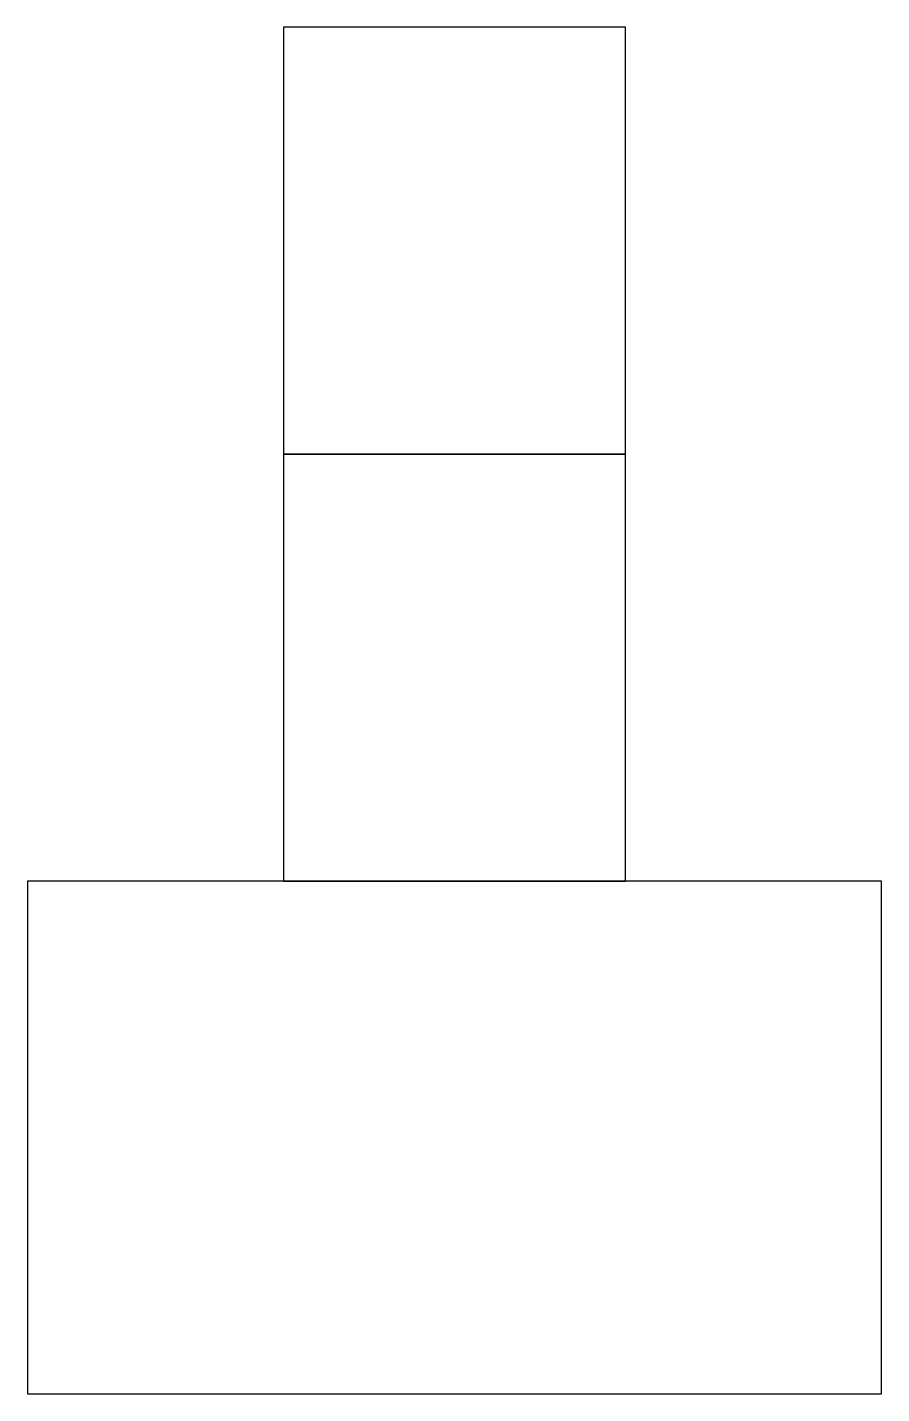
# Model space of a CAD drawing. Header units: metres. Extents: x 0 to 50, y 0 to 80.
import ezdxf

# ---------------------------------------------------------------- set-up
doc = ezdxf.new("R2010")
doc.units = ezdxf.units.M

msp = doc.modelspace()

# ---------------------------------------------------------------- linework, layer by layer
at = {"color": 7}
for p, q in [((35, 80), (15, 80)), ((15, 80), (15, 55)), ((35, 55), (35, 80)), ((15, 55), (15, 30)), ((35, 30), (35, 55)), ((50, 30), (0, 30)), ((0, 30), (0, 0)), ((50, 0), (50, 30)), ((0, 0), (50, 0))]:
    msp.add_line(p, q, dxfattribs=at)
at = {"color": 5}
for p, q in [((35, 55), (15, 55)), ((15, 55), (35, 55)), ((15, 30), (35, 30))]:
    msp.add_line(p, q, dxfattribs=at)

doc.saveas('drawing.dxf')
